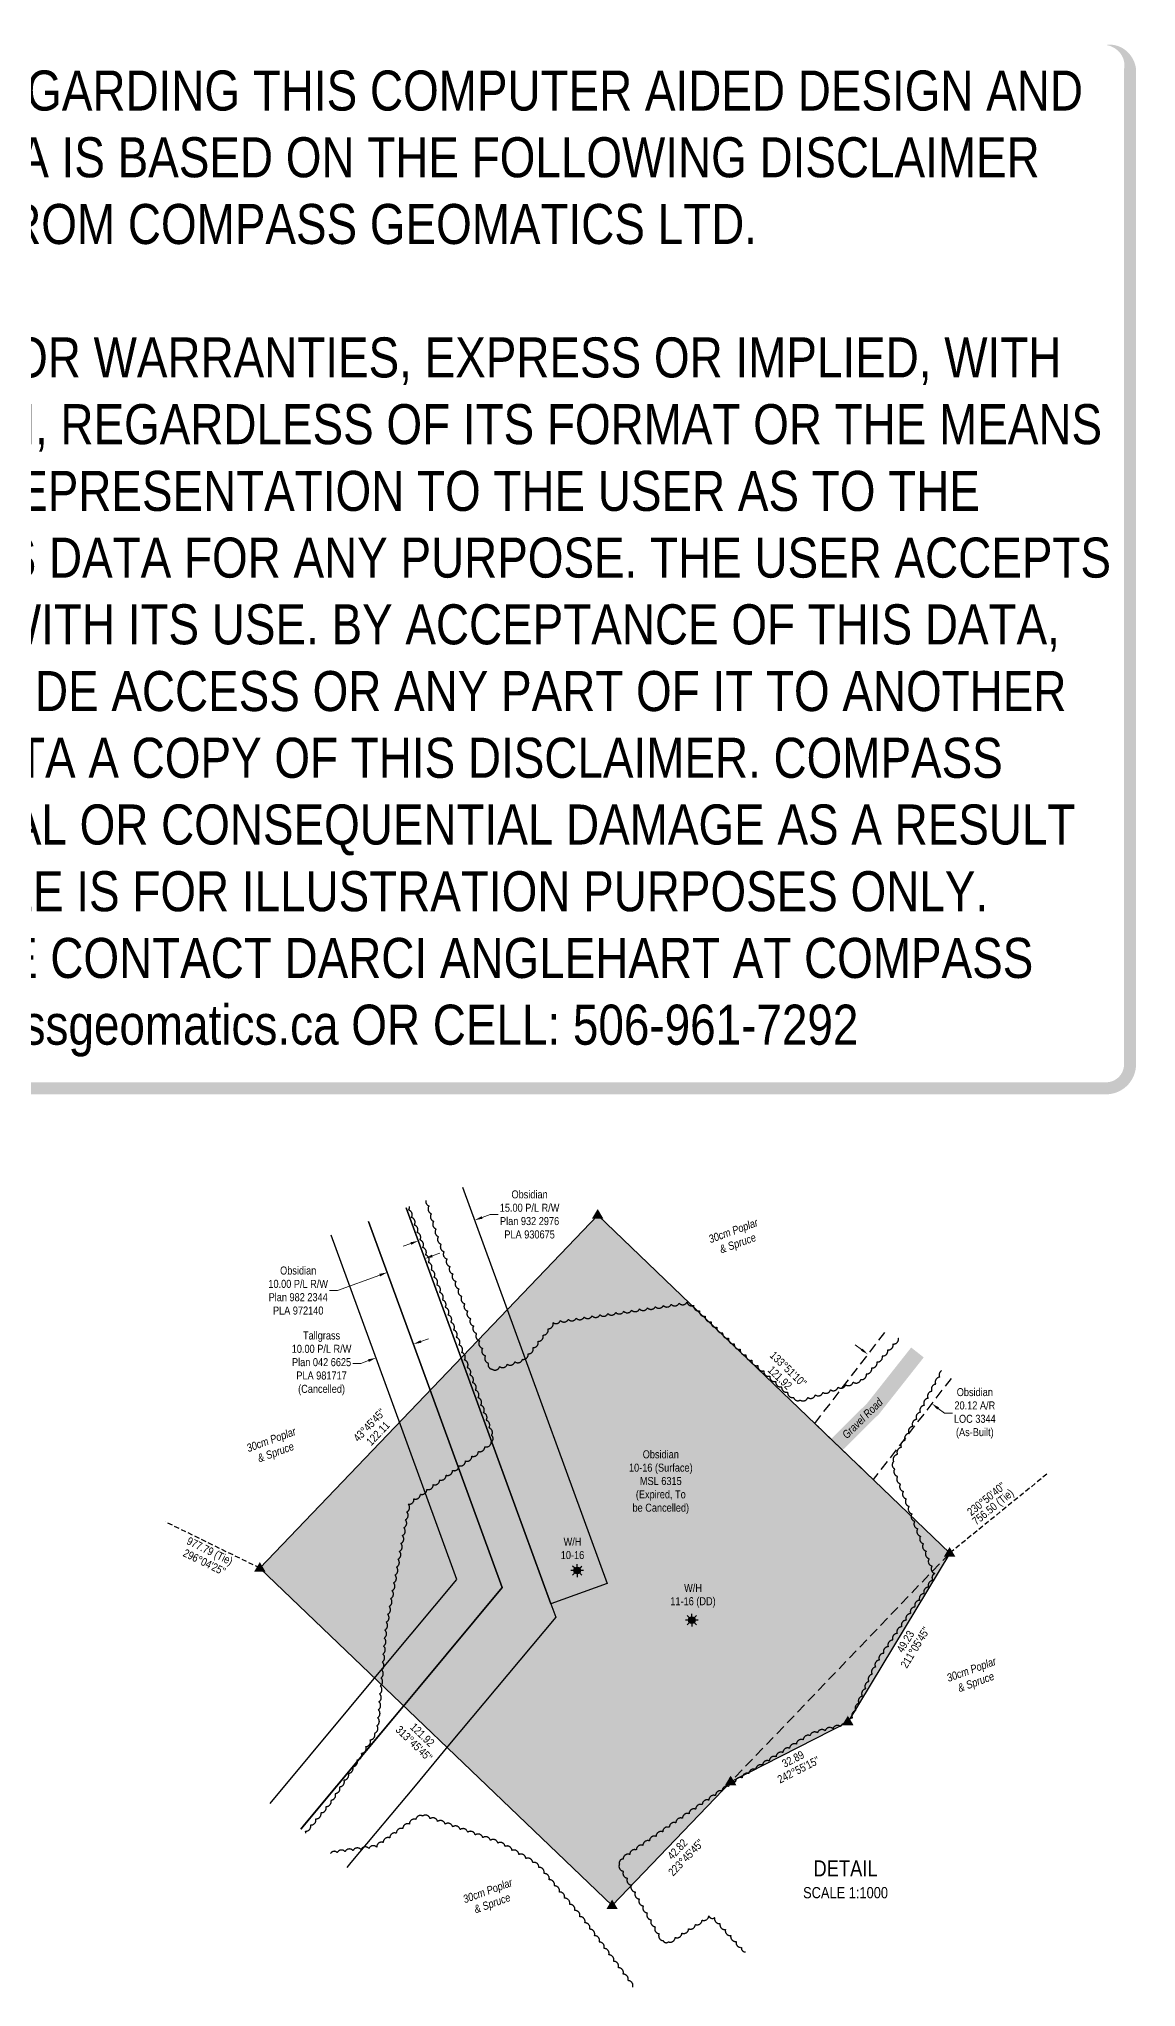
# Model space of a CAD drawing. Extents: x 624193 to 627351, y 5918589 to 5921146.
# Drawn here: x 625980 to 627351, y 5918712 to 5921146 of the extents above; entities that cross this region are included whole.
import ezdxf
from ezdxf.enums import TextEntityAlignment as Align

# ---------------------------------------------------------------- set-up
doc = ezdxf.new("R2010")
doc.units = 0
doc.header["$LTSCALE"] = 5
doc.header["$PDSIZE"] = 0.5
for name, pattern in [('0', [1, 1, 0]), ('foc-ACCESSROAD', [3.75, 2.5, -1.25]), ('foc-TIELINE', [1.875, 1.25, -0.625])]:
    doc.linetypes.add(name, pattern=pattern)
doc.layers.get('Defpoints').update_dxf_attribs({"color": 9})
for name, color, linetype in [('AS-ROADS', 254, 'Continuous'), ('C-AR', 13, 'foc-ACCESSROAD'), ('C-RW', 13, 'Continuous'), ('C-WS', 13, 'foc-ACCESSROAD'), ('C-WS-S', 8, 'Continuous'), ('DETAIL-T', 7, 'Continuous'), ('L-BD', 7, 'Continuous'), ('L-BD1', 253, 'Continuous'), ('L-MON', 1, 'Continuous'), ('L-TIE', 7, 'foc-TIELINE'), ('P-PROPOSED', 10, 'Continuous'), ('P-PROPOSED-H', 21, 'Continuous'), ('T-BUSH', 110, '0'), ('T-BUSH-T', 110, 'Continuous')]:
    doc.layers.add(name, color=color, linetype=linetype)
for name, color, linetype, lineweight in [('C-AR-T', 13, 'Continuous', 9), ('C-RW-T', 13, 'Continuous', 9), ('C-WS-T', 13, 'Continuous', 9), ('T-TEXT', 48, 'Continuous', 18)]:
    doc.layers.add(name, color=color, linetype=linetype, lineweight=lineweight)
doc.layers.add('DISCLAIMER', color=7, linetype='Continuous', plot=False)
doc.styles.add('80', font='ARIALN.TTF', dxfattribs={"height": 10})
doc.styles.add('80CG', font='ARIALN.TTF', dxfattribs={"height": 10})
doc.styles.add('80L', font='ARIALN.TTF', dxfattribs={"height": 10})
doc.dimstyles.new('Compass 5 000', dxfattribs={"dimscale": 5, "dimtxt": 9, "dimasz": 2, "dimexe": 0.2, "dimexo": 0.0625, "dimgap": 0.5, "dimtad": 0, "dimtih": 1, "dimtoh": 1, "dimzin": 0, "dimdsep": 46, "dimtxsty": '80CG', "dimcen": 0.1, "dimse1": 1, "dimse2": 1, "dimclrd": 256, "dimclrt": 256, "dimaunit": 1, "dimadec": 4, "dimazin": 0, "dimtfac": 0.06, "dimtofl": 0, "dimtmove": 0, "dimatfit": 1, "dimfxl": 0.2, "dimtolj": 1, "dimtzin": 0, "dimlwd": -1, "dimarcsym": 0})

# ---------------------------------------------------------------- blocks, each defined once
blk = doc.blocks.new('TRIA')
blk.add_hatch(color=255).paths.add_polyline_path([(-0.04, 1.52), (-1.47, -0.87), (1.39, -0.87)])
blk = doc.blocks.new('TRIAA')
blk.add_blockref('TRIA', (0, 0))
blk = doc.blocks.new('TRIB')
at = {"color": 1}
blk.add_lwpolyline([(-1.12, -0.67), (-0.04, 1.13), (1.04, -0.67)], close=True, dxfattribs=at)
blk = doc.blocks.new('TRIBB')
blk.add_blockref('TRIB', (0, 0))
blk = doc.blocks.new('TRICC')
for name in ['TRIAA', 'TRIBB']:
    blk.add_blockref(name, (0, 0))
blk = doc.blocks.new('plspike')
blk.add_blockref('TRICC', (0, 0))
blk = doc.blocks.new('STRIA')
blk.add_hatch(color=255).paths.add_polyline_path([(-0.04, 1.52), (-1.47, -0.87), (1.39, -0.87)])
blk = doc.blocks.new('STRIAA')
blk.add_blockref('STRIA', (0, 0))
blk = doc.blocks.new('STRIB')
at = {"color": 1}
blk.add_solid([(-1.12, -0.67), (-0.04, 1.13), (1.04, -0.67)], dxfattribs=at)
blk = doc.blocks.new('STRIBB')
blk.add_blockref('STRIB', (0, 0))
blk = doc.blocks.new('STRICC')
for name in ['STRIAA', 'STRIBB']:
    blk.add_blockref(name, (0, 0))
blk = doc.blocks.new('fdspike')
blk.add_blockref('STRICC', (0, 0))
blk = doc.blocks.new('*D423')
at = {"layer": 'C-RW-T', "transparency": 16777216}
for p, q in [((626534.1, 5919673.3), (626544.3, 5919677.1)), ((626544.3, 5919677.1), (626554.3, 5919677.1)), ((626445, 5919640.8), (626435.6, 5919637.3))]:
    blk.add_line(p, q, dxfattribs=at)
for points in [[(626533.5, 5919674.9), (626534.7, 5919671.8), (626524.7, 5919669.9)], [(626444.4, 5919642.3), (626445.6, 5919639.2), (626454.4, 5919644.2)]]:
    blk.add_solid(points, dxfattribs=at)
at = {"layer": 'Defpoints', "color": 0, "transparency": 16777216}
for p in [(626524.7, 5919669.9), (626528.4, 5919659.9), (626458.1, 5919634.2)]:
    blk.add_point(p, dxfattribs=at)
at = {"layer": 'C-RW-T', "transparency": 16777216, "insert": (626593.4, 5919677.1), "char_height": 10, "attachment_point": 5, "style": '80CG'}
blk.add_mtext('\\A1;Obsidian\\P15.00 P/L R/W\\PPlan 932 2976\\PPLA 930675', dxfattribs=at)
blk = doc.blocks.new('*D424')
at = {"layer": 'C-RW-T', "transparency": 16777216}
for p, q in [((626471.9, 5919625.3), (626481.3, 5919628.7)), ((626406.2, 5919601.3), (626353.4, 5919582)), ((626353.4, 5919582), (626343.4, 5919582))]:
    blk.add_line(p, q, dxfattribs=at)
for points in [[(626471.4, 5919626.9), (626472.5, 5919623.7), (626462.5, 5919621.9)], [(626405.6, 5919602.9), (626406.7, 5919599.7), (626415.6, 5919604.7)]]:
    blk.add_solid(points, dxfattribs=at)
at = {"layer": 'Defpoints', "color": 0, "transparency": 16777216}
for p in [(626458.2, 5919633.8), (626462.5, 5919621.9), (626411.2, 5919616.7)]:
    blk.add_point(p, dxfattribs=at)
at = {"layer": 'C-RW-T', "transparency": 16777216, "insert": (626304.3, 5919582), "char_height": 10, "attachment_point": 5, "style": '80CG'}
blk.add_mtext('\\A1;Obsidian\\P10.00 P/L R/W\\PPlan 982 2344\\PPLA 972140', dxfattribs=at)
blk = doc.blocks.new('*D425')
at = {"layer": 'C-RW-T', "transparency": 16777216}
for p, q in [((626457.7, 5919518.5), (626467.1, 5919521.9)), ((626382.6, 5919491.1), (626372.6, 5919491.1)), ((626392, 5919494.5), (626382.6, 5919491.1))]:
    blk.add_line(p, q, dxfattribs=at)
for points in [[(626457.1, 5919520.1), (626458.3, 5919516.9), (626448.3, 5919515.1)], [(626391.4, 5919496.1), (626392.6, 5919492.9), (626401.4, 5919497.9)]]:
    blk.add_solid(points, dxfattribs=at)
at = {"layer": 'Defpoints', "color": 0, "transparency": 16777216}
for p in [(626414.5, 5919607.8), (626367.5, 5919590.6), (626448.3, 5919515.1)]:
    blk.add_point(p, dxfattribs=at)
at = {"layer": 'C-RW-T', "transparency": 16777216, "insert": (626333.5, 5919491.1), "char_height": 10, "attachment_point": 5, "style": '80CG'}
blk.add_mtext('\\A1;Tallgrass\\P10.00 P/L R/W\\PPlan 042 6625\\PPLA 981717\\P(Cancelled)', dxfattribs=at)
blk = doc.blocks.new('*D426')
at = {"layer": 'C-AR-T', "transparency": 16777216}
for p, q in [((627008.3, 5919508.3), (627000.3, 5919514.4)), ((627103.8, 5919434.8), (627111.8, 5919428.7)), ((627111.8, 5919428.7), (627121.8, 5919428.7))]:
    blk.add_line(p, q, dxfattribs=at)
for points in [[(627009.3, 5919509.6), (627007.3, 5919507), (627016.2, 5919502.2)], [(627104.9, 5919436.1), (627102.8, 5919433.5), (627095.9, 5919440.9)]]:
    blk.add_solid(points, dxfattribs=at)
at = {"layer": 'Defpoints', "color": 0, "transparency": 16777216}
for p in [(627031.4, 5919522), (627016.2, 5919502.2), (627111.1, 5919460.6)]:
    blk.add_point(p, dxfattribs=at)
at = {"layer": 'C-AR-T', "transparency": 16777216, "insert": (627149.7, 5919428.7), "char_height": 10, "attachment_point": 5, "style": '80CG'}
blk.add_mtext('\\A1;Obsidian\\P20.12 A/R\\PLOC 3344\\P(As-Built)', dxfattribs=at)
blk = doc.blocks.new('GAS')
h = blk.add_hatch(color=255)
h.dxf.hatch_style = 1
edge = h.paths.add_edge_path()
edge.add_arc((0, 0), 0.9, 0, 360)
for p, q in [((-0.81, 0), (-1.62, 0)), ((-0.57, 0.57), (-1.14, 1.14)), ((0, 0.81), (0, 1.62)), ((0.57, 0.57), (1.14, 1.14)), ((1.62, 0), (0.81, 0)), ((-0.57, -0.57), (-1.14, -1.14)), ((0, -0.81), (0, -1.62)), ((1.14, -1.14), (0.57, -0.57))]:
    blk.add_line(p, q)
blk.add_circle((0, 0), 0.8)
blk = doc.blocks.new('Disclaimer_Legal')
at = {"layer": 'DISCLAIMER', "color": 254, "flags": 128}
blk.add_lwpolyline([(-3612.9, -1104.6, 37.5, 37.5, 0), (4096.1, -1104.6, 37.5, 37.5, 0.414214), (4171.1, -1029.6, 37.5, 37.5, 0), (4171.1, 2078.7, 37.5, 0, 0.414214), (4096.1, 2153.7, 0, 0, 0), (-3612.9, 2153.7, 0, 0, 0.414214), (-3687.9, 2078.7, 0, 0, 0), (-3687.9, -1029.6, 0, 37.5, 0.414214)], format="xyseb", close=True, dxfattribs=at)
at = {"layer": 'DISCLAIMER', "color": 254, "insert": (241.6, 533.9), "char_height": 125, "width": 7717.568, "attachment_point": 5, "style": '80'}
blk.add_mtext('NOTICE TO THE CORPORATION, PERSON &/OR PERSONS REGARDING THIS COMPUTER AIDED DESIGN AND DRAFTING (CADD) FILES. ACCEPTANCE OF THE CADD DATA IS BASED ON THE FOLLOWING DISCLAIMER WHICH COVERS ALL CADD DATA RECIEVED FROM COMPASS GEOMATICS LTD.\\P{\\fArial Narrow|b1|i0|c0|p34;DISCLAIMER}\\PCOMPASS GEOMATICS LTD. MAKES NO REPRESENTATION OR WARRANTIES, EXPRESS OR IMPLIED, WITH RESPECT TO THE REUSE OF THE DATA PROVIDED HEREWITH, REGARDLESS OF ITS FORMAT OR THE MEANS OF ITS TRANSMISSION. THERE IS NO GUARANTEE OR REPRESENTATION TO THE USER AS TO THE ACCURACY, CURRENCY, SUITABILITY OR RELIABILITY OF THIS DATA FOR ANY PURPOSE. THE USER ACCEPTS THE DATA "AS IS", AND ASSUMES ALL RISKS ASSOCIATED WITH ITS USE. BY ACCEPTANCE OF THIS DATA, THE USER AGREES NOT TO TRANSMIT THIS DATA OR PROVIDE ACCESS OR ANY PART OF IT TO ANOTHER PARTY UNLESS THE USER SHALL INCLUDE WITH THE DATA A COPY OF THIS DISCLAIMER. COMPASS GEOMATICS LTD. ASSUMES NO RESPONSIBILITY FOR ACTUAL OR CONSEQUENTIAL DAMAGE AS A RESULT OF ANY USER\'S RELIANCE ON THIS DATA. THIS CADD FILE IS FOR ILLUSTRATION PURPOSES ONLY.\\PIF YOU REQUIRE MORE ACCURATE INFORMATION, PLEASE CONTACT DARCI ANGLEHART AT COMPASS GEOMATICS LTD. VIA EMAIL: darci.anglehart@compassgeomatics.ca OR CELL: 506-961-7292', dxfattribs=at)

msp = doc.modelspace()

# ---------------------------------------------------------------- hatches: boundary and pattern name
at = {"layer": 'P-PROPOSED-H'}
h = msp.add_hatch(color=256, dxfattribs=at)
h.dxf.hatch_style = 1
h.paths.add_polyline_path([(626256.591, 5919235.238), (626678.711, 5919676.273), (627118.371, 5919254.023), (626991.196, 5919042.958), (626844.821, 5918968.397), (626696.716, 5918813.753)])

# ---------------------------------------------------------------- linework, layer by layer
at = {"layer": 'AS-ROADS', "const_width": 19.993, "flags": 128}
msp.add_lwpolyline([(626883.326, 5919312.678), (626968.121, 5919380.643), (627022.766, 5919434.733), (627078.022, 5919504.708)], dxfattribs=at)
at = {"layer": 'C-AR'}
msp.add_lwpolyline([(627120.1, 5919472.338), (627022.779, 5919345.829), (626949.81, 5919415.91), (627040.391, 5919533.657)], dxfattribs=at)
at = {"layer": 'C-RW'}
for points in [[(626509.605, 5919711.256), (626554.167, 5919589.344), (626690.533, 5919216.267), (626620.095, 5919190.502), (626496.29, 5919529.491), (626439.289, 5919685.573)], [(626392.305, 5919668.412), (626457.645, 5919489.522), (626559.343, 5919211.104), (626454.14, 5919084.915), (626307.549, 5918909.083)], [(626307.551, 5918909.081), (626312.731, 5918915.294), (626392.749, 5919011.277), (626437.429, 5919064.87), (626454.14, 5919084.915), (626559.345, 5919211.104), (626457.645, 5919489.522), (626392.305, 5919668.412)], [(626439.289, 5919685.573), (626496.29, 5919529.491), (626620.095, 5919190.506), (626626.037, 5919174.189), (626491.388, 5919012.702), (626450.295, 5918963.429), (626370.271, 5918867.456), (626365.025, 5918861.164)], [(626269.163, 5918941.085), (626418.112, 5919119.753), (626502.525, 5919221.015), (626419.034, 5919449.59), (626345.37, 5919651.269)]]:
    msp.add_lwpolyline(points, dxfattribs=at)
at = {"layer": 'C-WS', "flags": 128}
msp.add_lwpolyline([(627118.371, 5919254.023), (626844.821, 5918968.397)], dxfattribs=at)
at = {"layer": 'L-TIE', "flags": 128}
for points in [[(627239.694, 5919352.814), (627118.371, 5919254.023)], [(626256.591, 5919235.238), (626138.598, 5919292.976)]]:
    msp.add_lwpolyline(points, dxfattribs=at)
at = {"layer": 'P-PROPOSED'}
msp.add_lwpolyline([(626256.591, 5919235.238), (626678.711, 5919676.273), (627118.371, 5919254.023), (626991.196, 5919042.958), (626844.821, 5918968.397), (626696.716, 5918813.753)], close=True, dxfattribs=at)
at = {"layer": 'T-BUSH', "flags": 128}
for points in [[(626463.704, 5919694.491, 0.37262706), (626467.834, 5919687.656, 0.52056705), (626470.76, 5919678.096, 0.52056705), (626473.685, 5919668.537, 0.52056705), (626476.61, 5919658.978, 0.52056705), (626479.535, 5919649.419, 0.52056705), (626482.874, 5919640.005, 0.52056705), (626486.57, 5919630.717, 0.52056705), (626490.267, 5919621.429, 0.52056705), (626493.964, 5919612.141, 0.52056705), (626497.66, 5919602.853, 0.52056705), (626501.357, 5919593.565, 0.52056705), (626505.054, 5919584.277, 0.52056705), (626508.75, 5919574.989, 0.52056705), (626512.447, 5919565.701, 0.52056705), (626516.144, 5919556.413, 0.52056705), (626519.84, 5919547.125, 0.52056705), (626523.537, 5919537.837, 0.52056705), (626527.234, 5919528.549, 0.52056705), (626530.93, 5919519.261, 0.52056705), (626534.627, 5919509.973, 0.52056705), (626538.324, 5919500.685, 0.52056705), (626542.02, 5919491.397, 0.52056705), (626546.577, 5919483.932, 0.52056705), (626556.095, 5919486.988, 0.52056705), (626565.613, 5919490.045, 0.52056705), (626575.131, 5919493.101, 0.52056705), (626584.648, 5919496.158, 0.52056705), (626591.579, 5919502.953, 0.52056705), (626597.793, 5919510.784, 0.52056705), (626604.007, 5919518.615, 0.52056705), (626610.221, 5919526.446, 0.52056705), (626616.434, 5919534.276, 0.52056705), (626622.648, 5919542.107, 0.52056705), (626631.926, 5919544.615, 0.52056705), (626641.819, 5919546.056, 0.52056705), (626651.711, 5919547.497, 0.52056705), (626661.603, 5919548.938, 0.52056705), (626671.495, 5919550.38, 0.52056705), (626681.387, 5919551.821, 0.52056705), (626691.28, 5919553.262, 0.52056705), (626701.172, 5919554.703, 0.52056705), (626711.064, 5919556.144, 0.52056705), (626720.956, 5919557.585, 0.52056705), (626730.849, 5919559.026, 0.52056705), (626740.741, 5919560.468, 0.52056705), (626750.633, 5919561.909, 0.52056705), (626760.525, 5919563.35, 0.52056705), (626770.418, 5919564.791, 0.52056705), (626780.31, 5919566.232, 0.52056705), (626790.202, 5919567.673, 0.52056705), (626798.363, 5919563.643, 0.52056705), (626805.625, 5919556.773, 0.52056705), (626812.887, 5919549.903, 0.52056705), (626820.149, 5919543.033, 0.52056705), (626827.411, 5919536.164, 0.52056705), (626834.674, 5919529.294, 0.52056705), (626841.936, 5919522.424, 0.52056705), (626849.198, 5919515.554, 0.52056705), (626856.46, 5919508.685, 0.52056705), (626863.722, 5919501.815, 0.52056705), (626871.01, 5919494.973, 0.52056705), (626878.484, 5919488.335, 0.52056705), (626885.959, 5919481.696, 0.52056705), (626893.433, 5919475.058, 0.52056705), (626900.907, 5919468.419, 0.52056705), (626908.381, 5919461.781, 0.52056705), (626915.855, 5919455.142, 0.52056705), (626923.33, 5919448.504, 0.52056705), (626931.501, 5919445.294, 0.52056705), (626940.975, 5919448.485, 0.52056705), (626950.448, 5919451.676, 0.52056705), (626959.922, 5919454.867, 0.52056705), (626969.396, 5919458.059, 0.52056705), (626978.869, 5919461.25, 0.52056705), (626988.343, 5919464.441, 0.52056705), (626997.817, 5919467.632, 0.52056705), (627007.29, 5919470.823, 0.52056705), (627014.114, 5919478.036, 0.52056705), (627020.785, 5919485.481, 0.52056705), (627027.456, 5919492.927, 0.52056705), (627034.127, 5919500.372, 0.52056705), (627040.797, 5919507.817, 0.52056705), (627047.468, 5919515.263, 0.52056705), (627054.139, 5919522.708, 0.01873002), (627054.591, 5919522.733)], [(626313.586, 5918904.05, 0.11554228), (626313.493, 5918906.831, 0.52056705), (626319.906, 5918914.5, 0.52056705), (626326.319, 5918922.168, 0.52056705), (626332.731, 5918929.837, 0.52056705), (626339.144, 5918937.506, 0.52056705), (626345.168, 5918945.462, 0.52056705), (626350.626, 5918953.837, 0.52056705), (626356.085, 5918962.212, 0.52056705), (626361.543, 5918970.587, 0.52056705), (626367.002, 5918978.962, 0.52056705), (626372.46, 5918987.337, 0.52056705), (626377.919, 5918995.711, 0.52056705), (626383.377, 5919004.086, 0.52056705), (626388.836, 5919012.461, 0.52056705), (626394.294, 5919020.836, 0.52056705), (626399.753, 5919029.211, 0.52056705), (626402.679, 5919038.453, 0.52056705), (626403.503, 5919048.416, 0.52056705), (626404.326, 5919058.378, 0.52056705), (626405.15, 5919068.341, 0.52056705), (626405.973, 5919078.304, 0.52056705), (626406.797, 5919088.266, 0.52056705), (626407.62, 5919098.229, 0.52056705), (626408.444, 5919108.192, 0.52056705), (626409.267, 5919118.154, 0.52056705), (626410.091, 5919128.117, 0.52056705), (626410.914, 5919138.08, 0.52056705), (626411.738, 5919148.042, 0.52056705), (626412.562, 5919158.005, 0.52056705), (626414.243, 5919167.852, 0.52056705), (626416.081, 5919177.678, 0.52056705), (626417.92, 5919187.505, 0.52056705), (626419.759, 5919197.331, 0.52056705), (626421.598, 5919207.157, 0.52056705), (626423.436, 5919216.983, 0.52056705), (626425.275, 5919226.809, 0.52056705), (626427.114, 5919236.635, 0.52056705), (626428.953, 5919246.461, 0.52056705), (626430.792, 5919256.287, 0.52056705), (626432.63, 5919266.113, 0.52056705), (626434.469, 5919275.939, 0.52056705), (626436.308, 5919285.765, 0.52056705), (626438.147, 5919295.591, 0.52056705), (626439.986, 5919305.418, 0.52056705), (626441.824, 5919315.244, 0.52056705), (626448.907, 5919321.778, 0.52056705), (626456.956, 5919327.707, 0.52056705), (626465.005, 5919333.635, 0.52056705), (626473.054, 5919339.563, 0.52056705), (626481.104, 5919345.492, 0.52056705), (626489.153, 5919351.42, 0.52056705), (626497.202, 5919357.348, 0.52056705), (626505.251, 5919363.277, 0.52056705), (626513.3, 5919369.205, 0.52056705), (626521.349, 5919375.134, 0.52056705), (626529.398, 5919381.062, 0.52056705), (626537.447, 5919386.99, 0.52056705), (626545.496, 5919392.919, 0.52056705), (626545.893, 5919401.172, 0.52056705), (626542.503, 5919410.577, 0.52056705), (626539.112, 5919419.981, 0.52056705), (626535.722, 5919429.385, 0.52056705), (626532.332, 5919438.789, 0.52056705), (626528.942, 5919448.194, 0.52056705), (626525.552, 5919457.598, 0.52056705), (626522.162, 5919467.002, 0.52056705), (626518.771, 5919476.406, 0.52056705), (626515.381, 5919485.81, 0.52056705), (626511.991, 5919495.215, 0.52056705), (626508.601, 5919504.619, 0.52056705), (626505.211, 5919514.023, 0.52056705), (626501.821, 5919523.427, 0.52056705), (626498.431, 5919532.832, 0.52056705), (626495.039, 5919542.235, 0.52056705), (626491.521, 5919551.593, 0.52056705), (626488.003, 5919560.95, 0.52056705), (626484.486, 5919570.307, 0.52056705), (626480.968, 5919579.665, 0.52056705), (626477.45, 5919589.022, 0.52056705), (626473.933, 5919598.379, 0.52056705), (626470.415, 5919607.736, 0.52056705), (626466.897, 5919617.094, 0.52056705), (626463.379, 5919626.451, 0.52056705), (626459.862, 5919635.808, 0.52056705), (626456.344, 5919645.166, 0.52056705), (626452.826, 5919654.523, 0.52056705), (626449.309, 5919663.88, 0.52056705), (626445.791, 5919673.237, 0.52056705), (626442.273, 5919682.595, 0.19282909), (626443.261, 5919687.024, 0.19282909)], [(627107.925, 5919481.704, 0.39107518), (627105.605, 5919473.757, 0.52056705), (627100.826, 5919464.976, 0.52056705), (627096.047, 5919456.196, 0.52056705), (627091.268, 5919447.416, 0.52056705), (627086.489, 5919438.635, 0.52056705), (627081.71, 5919429.855, 0.52056705), (627076.931, 5919421.075, 0.52056705), (627072.152, 5919412.294, 0.52056705), (627067.373, 5919403.514, 0.52056705), (627062.594, 5919394.734, 0.52056705), (627057.815, 5919385.953, 0.52056705), (627053.036, 5919377.173, 0.52056705), (627048.257, 5919368.393, 0.52056705), (627049.599, 5919359.208, 0.52056705), (627053.181, 5919349.875, 0.52056705), (627056.763, 5919340.542, 0.52056705), (627060.345, 5919331.209, 0.52056705), (627063.927, 5919321.876, 0.52056705), (627067.509, 5919312.543, 0.52056705), (627071.091, 5919303.211, 0.52056705), (627074.673, 5919293.878, 0.52056705), (627078.255, 5919284.545, 0.52056705), (627081.836, 5919275.212, 0.52056705), (627085.418, 5919265.879, 0.52056705), (627089, 5919256.546, 0.52056705), (627092.582, 5919247.213, 0.52056705), (627096.164, 5919237.88, 0.52056705), (627099.746, 5919228.548, 0.52056705), (627097.49, 5919219.884, 0.52056705), (627091.889, 5919211.604, 0.52056705), (627086.288, 5919203.323, 0.52056705), (627080.687, 5919195.043, 0.52056705), (627075.086, 5919186.763, 0.52056705), (627069.485, 5919178.482, 0.52056705), (627063.885, 5919170.202, 0.52056705), (627058.284, 5919161.922, 0.52056705), (627052.683, 5919153.642, 0.52056705), (627047.082, 5919145.361, 0.52056705), (627041.481, 5919137.081, 0.52056705), (627035.88, 5919128.801, 0.52056705), (627030.279, 5919120.521, 0.52056705), (627025.565, 5919111.745, 0.52056705), (627021.449, 5919102.635, 0.52056705), (627017.333, 5919093.525, 0.52056705), (627013.217, 5919084.415, 0.52056705), (627009.101, 5919075.305, 0.52056705), (627004.985, 5919066.195, 0.52056705), (627000.869, 5919057.085, 0.52056705), (626996.753, 5919047.975, 0.52056705), (626991.686, 5919039.985, 0.52056705), (626982.03, 5919037.395, 0.52056705), (626972.375, 5919034.805, 0.52056705), (626962.72, 5919032.215, 0.52056705), (626953.064, 5919029.625, 0.52056705), (626943.83, 5919026.065, 0.52056705), (626935.337, 5919020.792, 0.52056705), (626926.844, 5919015.519, 0.52056705), (626918.351, 5919010.246, 0.52056705), (626909.858, 5919004.973, 0.52056705), (626901.365, 5918999.7, 0.52056705), (626892.872, 5918994.428, 0.52056705), (626884.379, 5918989.155, 0.52056705), (626875.886, 5918983.882, 0.52056705), (626867.393, 5918978.609, 0.52056705), (626858.9, 5918973.336, 0.52056705), (626850.407, 5918968.063, 0.52056705), (626842.121, 5918962.474, 0.52056705), (626833.88, 5918956.815, 0.52056705), (626825.639, 5918951.157, 0.52056705), (626817.398, 5918945.498, 0.52056705), (626809.157, 5918939.839, 0.52056705), (626800.916, 5918934.181, 0.52056705), (626792.675, 5918928.522, 0.52056705), (626784.434, 5918922.864, 0.52056705), (626776.193, 5918917.205, 0.52056705), (626767.952, 5918911.547, 0.52056705), (626759.711, 5918905.888, 0.52056705), (626751.47, 5918900.23, 0.52056705), (626743.229, 5918894.571, 0.52056705), (626734.988, 5918888.913, 0.52056705), (626726.747, 5918883.254, 0.52056705), (626718.506, 5918877.596, 0.52056705), (626710.265, 5918871.937, 0.52056705), (626705.675, 5918865.443, 0.52056705), (626710.633, 5918856.762, 0.52056705), (626715.591, 5918848.081, 0.52056705), (626720.549, 5918839.401, 0.52056705), (626725.507, 5918830.72, 0.52056705), (626730.465, 5918822.04, 0.52056705), (626735.422, 5918813.359, 0.52056705), (626740.38, 5918804.678, 0.52056705), (626745.338, 5918795.998, 0.52056705), (626750.296, 5918787.317, 0.52056705), (626755.254, 5918778.637, 0.52056705), (626760.212, 5918769.956, 0.52056705), (626766.94, 5918768.527, 0.52056705), (626775.34, 5918773.947, 0.52056705), (626783.739, 5918779.367, 0.52056705), (626792.139, 5918784.787, 0.52056705), (626800.539, 5918790.207, 0.52056705), (626808.939, 5918795.627, 0.52056705), (626817.339, 5918801.047, 0.52056705), (626824.699, 5918798.646, 0.52056705), (626831.391, 5918791.22, 0.52056705), (626838.082, 5918783.794, 0.52056705), (626844.774, 5918776.367, 0.52056705), (626851.466, 5918768.941, 0.52056705), (626858.158, 5918761.514, 0.52056705), (626863.104, 5918756.026)], [(626722.279, 5918712.009, 0.52056705), (626716.313, 5918720.029, 0.52056705), (626710.347, 5918728.05, 0.52056705), (626704.38, 5918736.071, 0.52056705), (626698.414, 5918744.092, 0.52056705), (626692.447, 5918752.113, 0.52056705), (626686.481, 5918760.134, 0.52056705), (626680.514, 5918768.155, 0.52056705), (626674.548, 5918776.176, 0.52056705), (626668.582, 5918784.197, 0.52056705), (626662.559, 5918792.174, 0.52056705), (626656.177, 5918799.868, 0.52056705), (626649.796, 5918807.562, 0.52056705), (626643.414, 5918815.257, 0.52056705), (626637.032, 5918822.951, 0.52056705), (626630.65, 5918830.646, 0.52056705), (626624.268, 5918838.34, 0.52056705), (626617.886, 5918846.034, 0.52056705), (626611.504, 5918853.729, 0.52056705), (626605.122, 5918861.423, 0.52056705), (626597.364, 5918867.495, 0.52056705), (626588.729, 5918872.531, 0.52056705), (626580.094, 5918877.568, 0.52056705), (626571.458, 5918882.604, 0.52056705), (626562.823, 5918887.64, 0.52056705), (626553.832, 5918891.913, 0.52056705), (626544.422, 5918895.286, 0.52056705), (626535.011, 5918898.659, 0.52056705), (626525.601, 5918902.032, 0.52056705), (626516.19, 5918905.405, 0.52056705), (626506.78, 5918908.778, 0.52056705), (626497.37, 5918912.151, 0.52056705), (626487.959, 5918915.524, 0.52056705), (626478.549, 5918918.897, 0.52056705), (626469.138, 5918922.27, 0.52056705), (626459.728, 5918925.643, 0.52056705), (626451.351, 5918921.435, 0.52056705), (626443.186, 5918915.667, 0.52056705), (626435.021, 5918909.899, 0.52056705), (626426.857, 5918904.131, 0.52056705), (626418.692, 5918898.363, 0.52056705), (626410.527, 5918892.595, 0.52056705), (626402.363, 5918886.827, 0.52056705), (626392.624, 5918885.086, 0.52056705), (626382.712, 5918883.787, 0.52056705), (626372.8, 5918882.487, 0.52056705), (626362.888, 5918881.188, 0.52056705), (626352.976, 5918879.889, 0.52056705), (626344.74, 5918878.81, 0.52056705)]]:
    msp.add_lwpolyline(points, format="xyb", dxfattribs=at)

# ---------------------------------------------------------------- block references
at = {"xscale": 0.4, "yscale": 0.4, "zscale": 0.4}
msp.add_blockref('Disclaimer_Legal', (625675.194, 5920276.524), dxfattribs=at)
at = {"layer": 'C-WS-S', "color": 4, "xscale": 4.99832425, "yscale": 4.99832425, "zscale": 4.99832425}
for p in [(626652.878, 5919232.256), (626796.152, 5919170.301)]:
    msp.add_blockref('GAS', p, dxfattribs=at)
at = {"layer": 'L-MON', "color": 2, "xscale": 4.99832425, "yscale": 4.99832425, "zscale": 4.99832425}
for p in [(626678.711, 5919676.273), (627118.371, 5919254.023), (626256.591, 5919235.238), (626696.716, 5918813.753)]:
    msp.add_blockref('fdspike', p, dxfattribs=at)
at = {"layer": 'L-MON', "xscale": 4.99832425, "yscale": 4.99832425, "zscale": 4.99832425}
for p in [(626991.216, 5919043.243), (626844.836, 5918968.383)]:
    msp.add_blockref('plspike', p, dxfattribs=at)

# ---------------------------------------------------------------- texts
at = {"layer": 'C-RW-T', "insert": (626757.362, 5919342.638), "char_height": 9.99665, "width": 78.96848, "attachment_point": 5, "style": '80CG'}
msp.add_mtext('\\A1;Obsidian\\P10-16 (Surface)\\PMSL 6315\\P(Expired, To\\Pbe Cancelled)', dxfattribs=at)
at = {"layer": 'C-WS-T', "char_height": 9.9966, "attachment_point": 5, "style": '80CG'}
for s, insert, width in [('\\A1;W/H\\P10-16', (626647.046, 5919259.897), 28.84204), ('\\A1;W/H\\P11-16 (DD)', (626797.601, 5919200.773), 56.02937)]:
    msp.add_mtext(s, dxfattribs=dict(at, insert=insert, width=width))
at = {"layer": 'DETAIL-T', "color": 3, "insert": (626988.19, 5918846.471), "char_height": 19.9933, "width": 217.03538, "attachment_point": 5, "style": '80CG'}
msp.add_mtext('DETAIL\\P{\\H0.7x;SCALE 1:1000}', dxfattribs=at)
at = {"layer": 'L-BD', "style": '80L'}
for s, height, rotation, p in [("133°51'10''", 9.99665, 316.1572, (626916.635, 5919483.956)), ('121.92', 9.9966, 316.1572, (626906.248, 5919473.141)), ("43°45'45''", 9.9966, 46.2554, (626393.153, 5919414.064)), ('122.11', 9.9966, 46.2554, (626403.985, 5919403.695)), ("230°50'40''", 9.99665, 39.155, (627164.041, 5919321.829)), ('756.50 (Tie)', 9.99665, 39.155, (627173.036, 5919310.783)), ("296°04'25''", 9.99665, 333.926, (626187.159, 5919242.781)), ('977.79 (Tie)', 9.99665, 333.926, (626193.42, 5919255.577))]:
    msp.add_text(s, height=height, rotation=rotation, dxfattribs=at).set_placement(p, align=Align.MIDDLE)
at = {"layer": 'L-BD1', "style": '80L'}
for s, height, rotation, p in [('49.23', 9.9966, 58.8991, (627062.917, 5919143.614)), ("211°05'45''", 9.99665, 58.8991, (627075.115, 5919136.256)), ("313°45'45''", 9.99665, 316.2393, (626449.12, 5919016.26)), ('121.92', 9.9966, 316.2393, (626459.492, 5919027.09)), ("242°55'15''", 9.99665, 27.0856, (626929.391, 5918983.454)), ('32.89', 9.9966, 27.0856, (626922.564, 5918996.805)), ("223°45'45''", 9.99665, 46.2318, (626788.817, 5918873.786)), ('42.82', 9.9966, 46.2318, (626777.989, 5918884.159))]:
    msp.add_text(s, height=height, rotation=rotation, dxfattribs=at).set_placement(p, align=Align.MIDDLE)
at = {"layer": 'T-BUSH-T', "char_height": 10, "width": 65.40696, "attachment_point": 5, "rotation": 20, "style": '80CG'}
for insert in [(626851.221, 5919647.551), (626273.921, 5919386.532), (627148.782, 5919099.475), (626544.389, 5918823.052)]:
    msp.add_mtext('{\\fArial Narrow|b0|i1|c0|p34;30cm Poplar & Spruce}', dxfattribs=dict(at, insert=insert))
at = {"layer": 'T-TEXT', "insert": (627009.349, 5919422.358), "char_height": 9.99665, "width": 74.29855, "attachment_point": 5, "rotation": 44.707556, "style": '80CG'}
msp.add_mtext('\\A1;{\\fArial Narrow|b0|i1|c0|p34;Gravel Road}', dxfattribs=at)

# ---------------------------------------------------------------- dimensions: what is measured, and where the dimension line sits
at = {"layer": 'C-AR-T', "color": 4}
dim = msp.add_linear_dim(base=(627016.201, 5919502.213), p1=(627111.106, 5919460.646), p2=(627031.397, 5919521.965), angle=142.429563, text='Obsidian\\P20.12 A/R\\PLOC 3344\\P(As-Built)', dimstyle='Compass 5 000', dxfattribs=at)
dim.commit()
dim.dimension.update_dxf_attribs({"geometry": '*D426', "text_midpoint": (627149.682, 5919428.699), "dimtype": 161})
at = {"layer": 'C-RW-T', "color": 4}
for base, p1, p2, angle, text, picture, middle in [((626524.722, 5919669.899), (626458.053, 5919634.195), (626528.377, 5919659.9), 20.078671, 'Obsidian\\P15.00 P/L R/W\\PPlan 932 2976\\PPLA 930675', '*D423', (626593.415, 5919677.066)), ((626462.549, 5919621.882), (626411.198, 5919616.686), (626458.181, 5919633.844), 20.06216, 'Obsidian\\P10.00 P/L R/W\\PPlan 982 2344\\PPLA 972140', '*D424', (626304.268, 5919582.004)), ((626448.317, 5919515.059), (626367.524, 5919590.616), (626414.459, 5919607.758), 20.064657, 'Tallgrass\\P10.00 P/L R/W\\PPlan 042 6625\\PPLA 981717\\P(Cancelled)', '*D425', (626333.51, 5919491.055))]:
    dim = msp.add_linear_dim(base=base, p1=p1, p2=p2, angle=angle, text=text, dimstyle='Compass 5 000', dxfattribs=at)
    dim.commit()
    dim.dimension.update_dxf_attribs({"geometry": picture, "text_midpoint": middle, "dimtype": 161})

doc.saveas('drawing.dxf')
